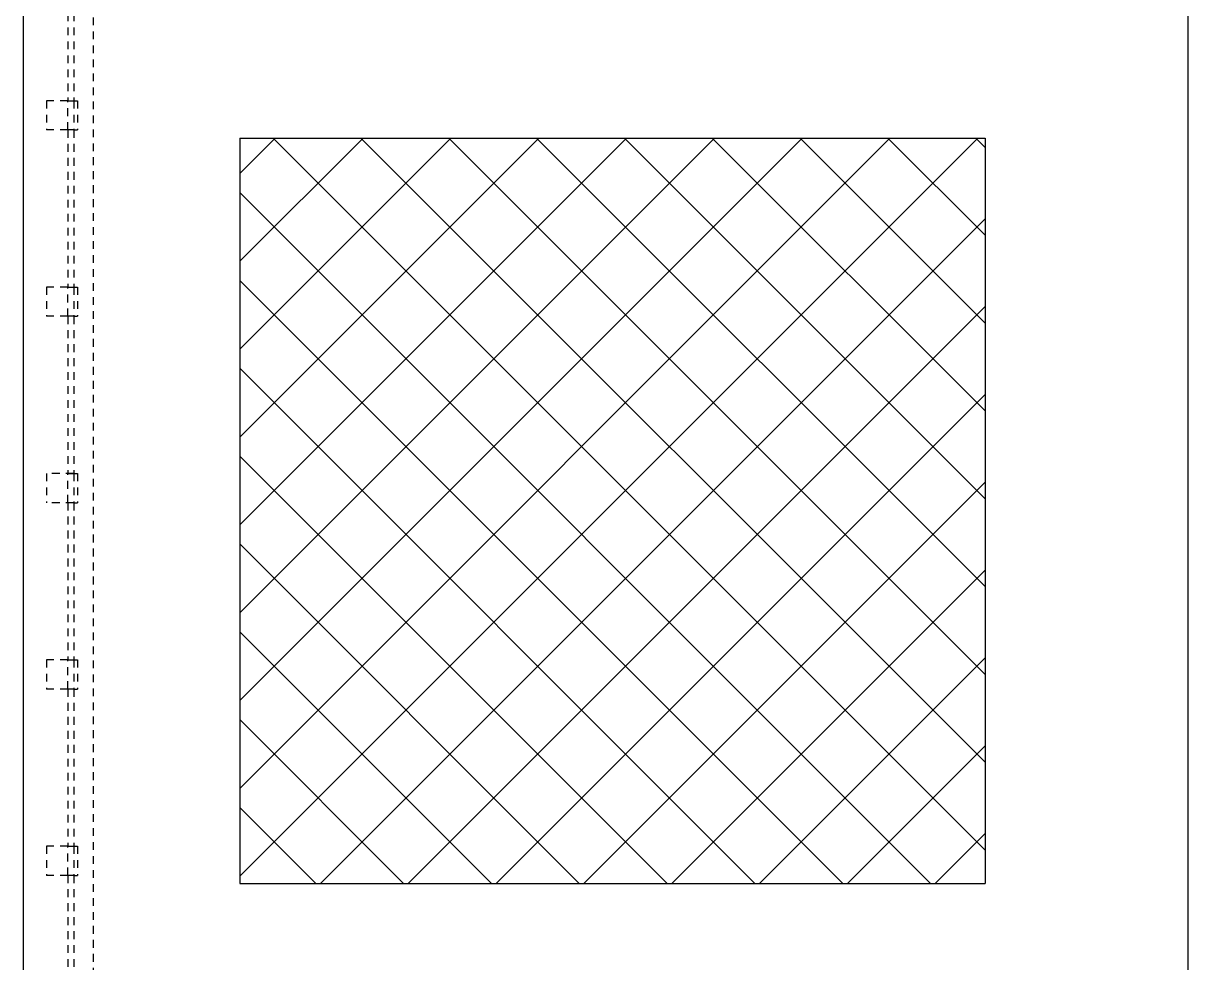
# Model space of a CAD drawing. Header units: inches. Extents: x 6 to 369, y -225 to 2.
# Drawn here: x 125.84 to 144.59, y -52.64 to -37.52 of the extents above; entities that cross this region are included whole.
import ezdxf

# ---------------------------------------------------------------- set-up
doc = ezdxf.new("R2010")
doc.units = ezdxf.units.IN
doc.header["$MEASUREMENT"] = 0
doc.linetypes.add('HIDDEN2', pattern=[0.1875, 0.125, -0.0625])
doc.layers.add('Cabinet', color=253, linetype='HIDDEN2')
doc.layers.add('D', color=3, linetype='Continuous')

# ---------------------------------------------------------------- blocks, each defined once
blk = doc.blocks.new('A$C11D33752')
at = {"layer": 'Cabinet', "linetype": 'HIDDEN2'}
for p, q in [((39.945, 90), (39.945, 0)), ((39.539, 65.765), (39.539, 63.234)), ((39.632, 65.765), (39.632, 63.234)), ((39.539, 63.234), (39.195, 63.234)), ((39.195, 63.234), (39.195, 62.765)), ((39.539, 63.234), (39.632, 63.234)), ((39.539, 62.765), (39.539, 63.234)), ((39.632, 63.234), (39.632, 62.765)), ((39.632, 63.234), (39.695, 63.234)), ((39.695, 63.234), (39.695, 62.765)), ((39.539, 62.765), (39.195, 62.765)), ((39.539, 62.765), (39.539, 60.234)), ((39.632, 62.765), (39.539, 62.765)), ((39.632, 62.765), (39.632, 60.234)), ((39.632, 62.765), (39.695, 62.765)), ((39.539, 60.234), (39.195, 60.234)), ((39.195, 60.234), (39.195, 59.765)), ((39.539, 60.234), (39.632, 60.234)), ((39.539, 59.765), (39.539, 60.234)), ((39.632, 60.234), (39.632, 59.765)), ((39.632, 60.234), (39.695, 60.234)), ((39.695, 60.234), (39.695, 59.765)), ((39.539, 59.765), (39.195, 59.765)), ((39.539, 59.765), (39.539, 57.234)), ((39.632, 59.765), (39.539, 59.765)), ((39.632, 59.765), (39.632, 57.234)), ((39.632, 59.765), (39.695, 59.765)), ((39.632, 57.234), (39.195, 57.234)), ((39.195, 57.234), (39.195, 56.765)), ((39.539, 57.234), (39.632, 57.234)), ((39.539, 56.765), (39.539, 57.234)), ((39.632, 57.234), (39.632, 56.765)), ((39.632, 57.234), (39.695, 57.234)), ((39.695, 57.234), (39.695, 56.765)), ((39.632, 56.765), (39.195, 56.765)), ((39.539, 56.765), (39.539, 54.234)), ((39.632, 56.765), (39.632, 54.234)), ((39.632, 56.765), (39.695, 56.765)), ((39.539, 54.234), (39.195, 54.234)), ((39.195, 54.234), (39.195, 53.765)), ((39.539, 54.234), (39.632, 54.234)), ((39.539, 53.765), (39.539, 54.234)), ((39.632, 54.234), (39.632, 53.765)), ((39.632, 54.234), (39.695, 54.234)), ((39.695, 54.234), (39.695, 53.765)), ((39.539, 53.765), (39.195, 53.765)), ((39.539, 53.765), (39.539, 51.234)), ((39.632, 53.765), (39.539, 53.765)), ((39.632, 53.765), (39.632, 51.234)), ((39.632, 53.765), (39.695, 53.765)), ((39.539, 51.234), (39.195, 51.234)), ((39.195, 51.234), (39.195, 50.765)), ((39.539, 51.234), (39.632, 51.234)), ((39.539, 50.765), (39.539, 51.234)), ((39.632, 51.234), (39.632, 50.765)), ((39.632, 51.234), (39.695, 51.234)), ((39.695, 51.234), (39.695, 50.765)), ((39.539, 50.765), (39.195, 50.765)), ((39.539, 50.765), (39.539, 48.234)), ((39.632, 50.765), (39.539, 50.765)), ((39.632, 50.765), (39.632, 48.234)), ((39.632, 50.765), (39.695, 50.765))]:
    blk.add_line(p, q, dxfattribs=at)

msp = doc.modelspace()

# ---------------------------------------------------------------- hatches: boundary and pattern name
at = {"layer": 'D'}
h = msp.add_hatch(dxfattribs=at)
h.set_pattern_fill('ANSI37', scale=8, style=0)
h.set_pattern_definition([(45, (110.0807, -88.8783), (-0.707107, 0.707107), []), (135, (110.0807, -88.8783), (-0.707107, -0.707107), [])])
h.paths.add_polyline_path([(129.32691, -51.3635), (141.32691, -51.3635), (141.32691, -39.3635), (129.32691, -39.3635)])

# ---------------------------------------------------------------- linework, layer by layer
at = {"layer": 'D', "color": 7}
for p, q in [((125.84057, -12.62335), (125.84057, -101.37568)), ((144.59057, -12.62335), (144.59057, -101.37568)), ((129.32691, -39.3635), (141.32691, -39.3635)), ((129.32691, -39.3635), (129.32691, -51.3635)), ((141.32691, -39.3635), (141.32691, -51.3635)), ((129.32691, -51.3635), (141.32691, -51.3635))]:
    msp.add_line(p, q, dxfattribs=at)

# ---------------------------------------------------------------- block references
msp.add_blockref('A$C11D33752', (87.02061, -101.99835), dxfattribs=at)

doc.saveas('drawing.dxf')
